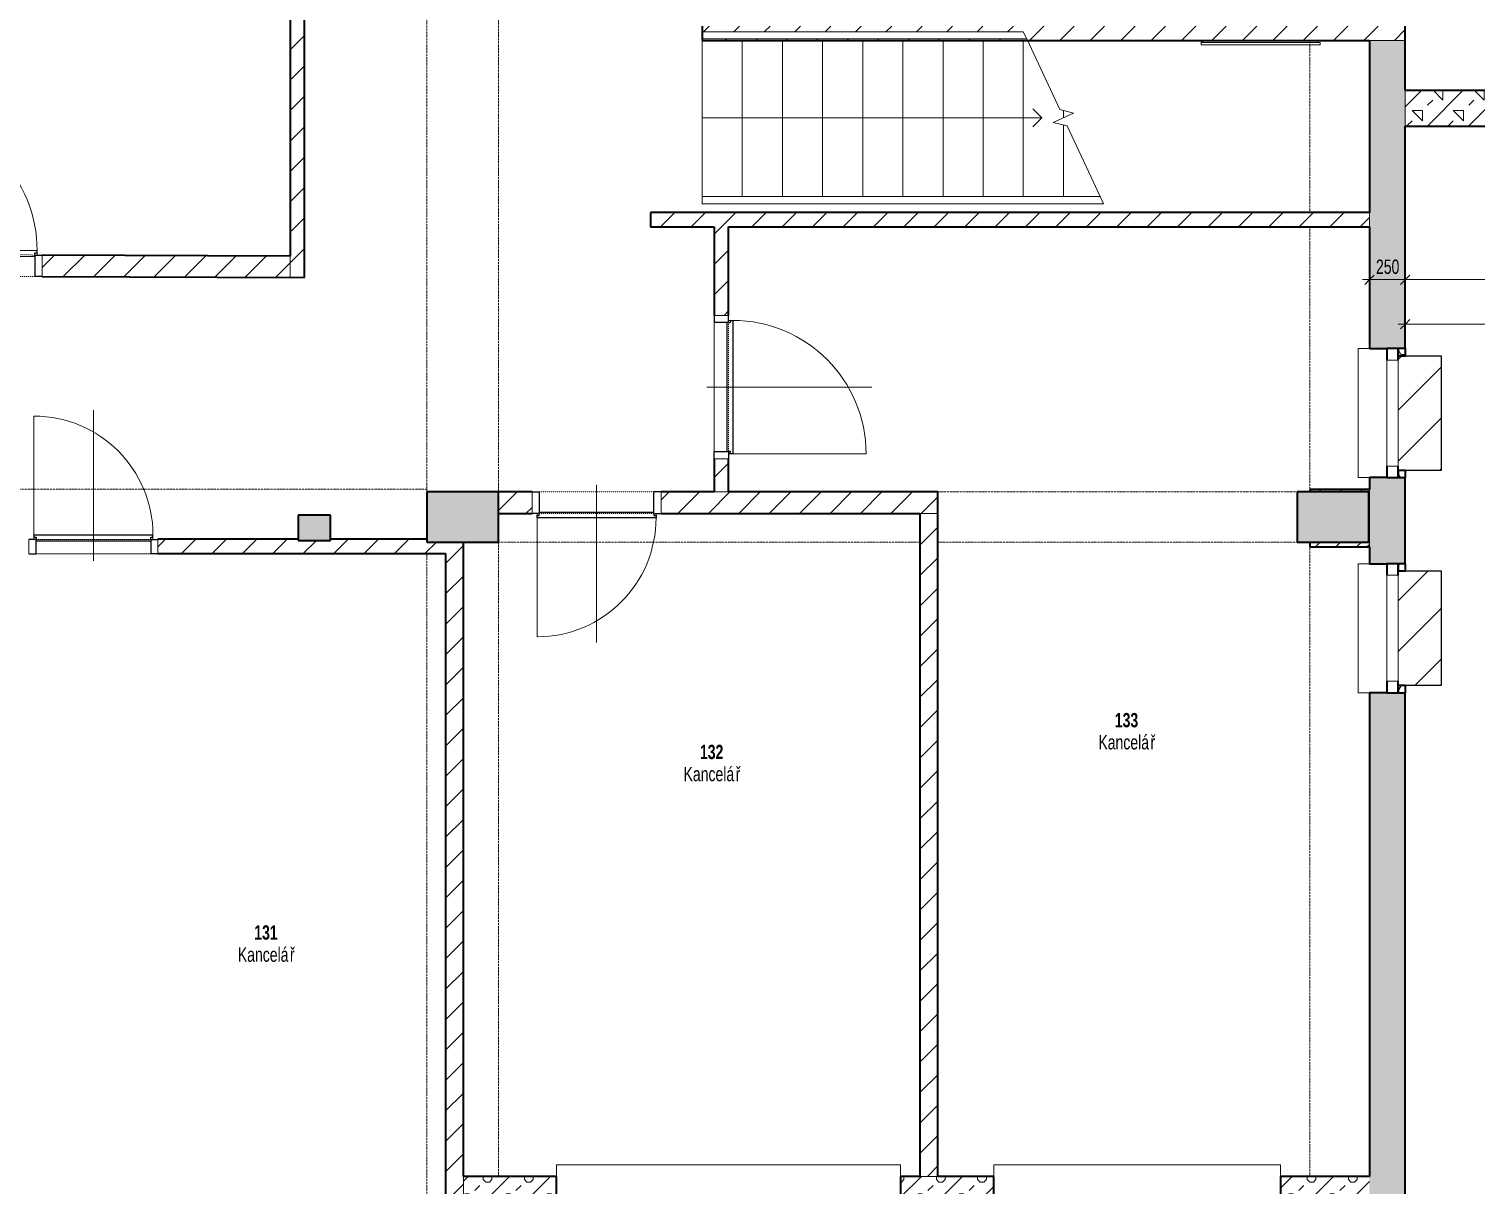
# Model space of a CAD drawing. Header units: millimetres. Extents: x -2814 to 222032, y -45352 to 20466.
# Drawn here: x 31913 to 42007, y -27217 to -19152 of the extents above; entities that cross this region are included whole.
import ezdxf

# ---------------------------------------------------------------- set-up
doc = ezdxf.new("R2010")
doc.units = ezdxf.units.MM
doc.linetypes.add('Dash dot dot', pattern=[5, 2, -1, 0, -1, 0, -1])
doc.linetypes.add('Čerchovaná se dvěma tečkami', pattern=[2.59, 1, -0.53, 0, -0.53, 0, -0.53])
for name, color, linetype, lineweight in [('A-ANNO-DIMS', 211, 'Continuous', 9), ('A-ANNO-DIMS-50', 211, 'Continuous', 9), ('A-AREA-IDEN', 2, 'Continuous', 9), ('A-DETL', 90, 'Continuous', 13), ('A-DOOR', 31, 'Continuous', 13), ('A-DOOR-FRAM', 31, 'Continuous', 25), ('A-FLOR-HRAL', 11, 'Continuous', 13), ('A-GENM', 13, 'Continuous', 13), ('A-GLAZ', 151, 'Continuous', 13), ('A-WALL', 113, 'Continuous', 13), ('A-WALL-PATT', 111, 'Continuous', 13), ('Q-SPCQ', 91, 'Continuous', 13), ('S-COLS', 52, 'Continuous', 13), ('S-STRS', 31, 'Continuous', 13), ('S-STRS-ANNO', 31, 'Continuous', 13), ('S-STRS-MBND', 31, 'Continuous', 13)]:
    doc.layers.add(name, color=color, linetype=linetype, lineweight=lineweight)
doc.styles.add('Arial_1', font='arial.ttf', dxfattribs={"width": 0.7, "height": 100})
doc.styles.add('Arial_B', font='arialbd.ttf', dxfattribs={"width": 0.7, "height": 100})
doc.dimstyles.new('Vnitřní_-_průhledné', dxfattribs={"dimscale": 304.8, "dimtxt": 102.02594, "dimasz": 0.213255, "dimexe": 0.164042, "dimexo": 0.0625, "dimgap": 0.032808, "dimtad": 1, "dimdec": 0, "dimrnd": 5, "dimzin": 0, "dimdsep": 46, "dimtxsty": 'Arial_1', "dimblk1": 'OBLIQUE', "dimblk2": 'OBLIQUE', "dimsah": 1, "dimcen": 0.09, "dimdle": 0.164042, "dimazin": 0, "dimtfac": 1, "dimtdec": 4, "dimtix": 1, "dimtmove": 0, "dimatfit": 3, "dimfxl": 0.492126, "dimfxlon": 1, "dimtvp": 1, "dimtolj": 1, "dimtzin": 0, "dimarcsym": 2})
doc.dimstyles.new('Vnitřní_-_průhledné_2', dxfattribs={"dimscale": 304.8, "dimtxt": 102.02594, "dimasz": 0.213255, "dimexe": 0.164042, "dimexo": 0.0625, "dimgap": 0.032808, "dimtad": 1, "dimdec": 0, "dimrnd": 5, "dimzin": 0, "dimdsep": 46, "dimtxsty": 'Arial_1', "dimblk1": 'OBLIQUE', "dimblk2": 'OBLIQUE', "dimsah": 1, "dimcen": 0.09, "dimdle": 0.164042, "dimazin": 0, "dimtfac": 1, "dimtdec": 4, "dimtix": 1, "dimtmove": 2, "dimatfit": 3, "dimfxl": 0.492126, "dimfxlon": 1, "dimtvp": 1, "dimtolj": 1, "dimtzin": 0, "dimarcsym": 2})
pattern_1 = [(45, (0, 0), (-106.066, 106.066), [])]

# ---------------------------------------------------------------- blocks, each defined once
blk = doc.blocks.new('DVERE_1k_oblozka - DD03_01_900x1970_koupelna-1549504-1NP_DEMOLICE A')
at = {"layer": 'A-DOOR'}
for p, q in [((0, 103), (0, -1047)), ((-500, 53), (-450, 53)), ((-500, -47), (-500, 53)), ((-450, 53), (-450, -47)), ((450, 53), (500, 53)), ((450, -47), (450, 53)), ((500, 53), (500, -47)), ((-450, -47), (-500, -47)), ((-465, -47), (-465, -1007)), ((355, -77), (-355, -77)), ((500, -47), (450, -47)), ((465, -77), (465, -47))]:
    blk.add_line(p, q, dxfattribs=at)
at = {"layer": 'A-DOOR', "linetype": 'Čerchovaná se dvěma tečkami'}
for p, q in [((-450, 53), (450, 53)), ((-450, -47), (450, -47))]:
    blk.add_line(p, q, dxfattribs=at)
at = {"layer": 'A-DOOR', "lineweight": 25}
for p, q in [((-465, -62), (-450, -62)), ((-465, -77), (-465, -62)), ((465, -77), (-465, -77)), ((-450, -37), (450, -37)), ((-450, -62), (-450, -47)), ((450, -47), (450, -62)), ((450, -62), (465, -62)), ((465, -62), (465, -77))]:
    blk.add_line(p, q, dxfattribs=at)
at = {"layer": 'A-DOOR'}
blk.add_arc((-465, -77), 930, 270, 0, dxfattribs=at)
at = {"layer": 'A-DOOR-FRAM'}
for p, q in [((-500, 53), (-450, 53)), ((-450, 53), (-450, -47)), ((450, -47), (450, 53)), ((500, 53), (450, 53)), ((-450, -47), (-500, -47)), ((450, -47), (500, -47))]:
    blk.add_line(p, q, dxfattribs=at)
blk = doc.blocks.new('DVERE_1k_oblozka - DD03_01_800x1970_koupelna-1549494-1NP_DEMOLICE A')
at = {"layer": 'A-DOOR'}
for p, q in [((0, 128), (0, -972)), ((-450, 78), (-400, 78)), ((-450, -72), (-450, 78)), ((-400, 78), (-400, -72)), ((400, 78), (450, 78)), ((400, -72), (400, 78)), ((450, 78), (450, -72)), ((-400, -72), (-450, -72)), ((-415, -72), (-415, -932)), ((450, -72), (400, -72)), ((415, -102), (415, -72)), ((305, -102), (-305, -102))]:
    blk.add_line(p, q, dxfattribs=at)
at = {"layer": 'A-DOOR', "linetype": 'Čerchovaná se dvěma tečkami'}
for p, q in [((-400, 78), (400, 78)), ((-400, -72), (400, -72))]:
    blk.add_line(p, q, dxfattribs=at)
at = {"layer": 'A-DOOR', "lineweight": 25}
for p, q in [((-415, -87), (-400, -87)), ((-415, -102), (-415, -87)), ((-400, -62), (400, -62)), ((-400, -87), (-400, -72)), ((400, -72), (400, -87)), ((400, -87), (415, -87)), ((415, -87), (415, -102)), ((415, -102), (-415, -102))]:
    blk.add_line(p, q, dxfattribs=at)
at = {"layer": 'A-DOOR'}
blk.add_arc((-415, -102), 830, 270, 0, dxfattribs=at)
at = {"layer": 'A-DOOR-FRAM'}
for p, q in [((-450, 78), (-400, 78)), ((-400, 78), (-400, -72)), ((400, -72), (400, 78)), ((450, 78), (400, 78)), ((-400, -72), (-450, -72)), ((400, -72), (450, -72))]:
    blk.add_line(p, q, dxfattribs=at)
blk = doc.blocks.new('parapet s nosem_vnitní - parapet s nosem_vnitní-1280305-1NP_DEMOLICE A')
at = {"layer": 'A-GENM'}
for p, q in [((-1200, -190), (-1200, -120)), ((-1200, -190), (-1200, -200)), ((-1200, -200), (1200, -200)), ((1200, -120), (1200, -190)), ((1200, -200), (1200, -190))]:
    blk.add_line(p, q, dxfattribs=at)
blk = doc.blocks.new('parapet s nosem_vnitní - parapet s nosem_vnitní-568559-1NP_DEMOLICE A')
at = {"layer": 'A-GENM'}
for p, q in [((-1000, -190), (-1000, -120)), ((-1000, -190), (-1000, -200)), ((-1000, -200), (1000, -200)), ((1000, -120), (1000, -190)), ((1000, -200), (1000, -190))]:
    blk.add_line(p, q, dxfattribs=at)
blk = doc.blocks.new('OKNO_1k_nadsvetlik - OKNO_1k_nadsvetlik_900 x 1850-1969447-1NP_DEMOLICE A')
at = {"layer": 'A-GLAZ'}
h = blk.add_hatch(dxfattribs=at)
h.set_pattern_fill('FP_84', color=256, style=0, pattern_type=2)
h.set_pattern_definition([(90, (-21832.27, -41388.59), (-43.3, 75), [50, -100]), (150, (-21832.27, -41338.59), (-86.601905, 0.0011), [50, -100]), (30, (-21832.27, -41338.59), (43.301905, 74.9989), [50, -100])])
h.paths.add_polyline_path([(450, 75), (450, 126), (400, 126), (400, 75)])
h.paths.add_polyline_path([(-400, 126), (-450, 126), (-450, 75), (-400, 75)])
at = {"layer": 'A-GLAZ', "lineweight": 35}
for p, q in [((-400, 126), (-450, 126)), ((-450, 126), (-450, 75)), ((-400, 75), (-400, 126)), ((400, 126), (400, 75)), ((450, 126), (400, 126)), ((450, 75), (450, 126)), ((-450, 75), (-400, 75)), ((-450, 75), (-450, -5)), ((-370, 75), (-450, 75)), ((450, 75), (370, 75)), ((400, 75), (450, 75)), ((450, -5), (450, 75)), ((-450, -5), (-370, -5)), ((370, -5), (450, -5))]:
    blk.add_line(p, q, dxfattribs=at)
at = {"layer": 'A-GLAZ'}
for p, q in [((370, 75), (-370, 75)), ((-370, 75), (-370, -5)), ((370, -5), (370, 75)), ((-370, -5), (370, -5))]:
    blk.add_line(p, q, dxfattribs=at)
blk = doc.blocks.new('parapet s nosem_vnitní - parapet s nosem_vnitní-V5-1NP_DEMOLICE A')
at = {"layer": 'A-GENM'}
for p, q in [((-450, -190), (-450, -120)), ((-450, -190), (-450, -200)), ((-450, -200), (450, -200)), ((450, -120), (450, -190)), ((450, -200), (450, -190))]:
    blk.add_line(p, q, dxfattribs=at)
blk = doc.blocks.new('parapet_ext - parapet_ext-V36-1NP_DEMOLICE A')
at = {"layer": 'Q-SPCQ'}
h = blk.add_hatch(dxfattribs=at)
h.set_pattern_fill('FP_85', color=41, style=0, pattern_type=2)
h.set_pattern_definition([(135, (-21832.27, -41463.6), (-176.7767, -176.7767), [])])
h.paths.add_polyline_path([(400, 0), (400, 300), (-400, 300), (-400, 0), (370, 0)])
at = {"layer": 'Q-SPCQ', "color": 31, "lineweight": 25}
for p, q in [((-400, 51), (-400, 300)), ((-400, 300), (400, 300)), ((400, 300), (400, 51))]:
    blk.add_line(p, q, dxfattribs=at)
blk = doc.blocks.new('OKNO_1k_nadsvetlik - OKNO_1k_nadsvetlik_900 x 1850-V37-1NP_DEMOLICE A')
at = {"layer": 'A-GLAZ'}
h = blk.add_hatch(dxfattribs=at)
h.set_pattern_fill('FP_86', color=256, style=0, pattern_type=2)
h.set_pattern_definition([(90, (-23332.27, -41388.59), (-43.3, 75), [50, -100]), (150, (-23332.27, -41338.59), (-86.601905, 0.0011), [50, -100]), (30, (-23332.27, -41338.59), (43.301905, 74.9989), [50, -100])])
h.paths.add_polyline_path([(450, 75), (450, 126), (400, 126), (400, 75)])
h.paths.add_polyline_path([(-400, 75), (-400, 126), (-450, 126), (-450, 75)])
at = {"layer": 'A-GLAZ', "lineweight": 35}
for p, q in [((-400, 126), (-450, 126)), ((-450, 126), (-450, 75)), ((-400, 75), (-400, 126)), ((400, 126), (400, 75)), ((450, 126), (400, 126)), ((450, 75), (450, 126)), ((-450, 75), (-400, 75)), ((-450, 75), (-450, -5)), ((-370, 75), (-450, 75)), ((450, 75), (370, 75)), ((400, 75), (450, 75)), ((450, -5), (450, 75)), ((-450, -5), (-370, -5)), ((370, -5), (450, -5))]:
    blk.add_line(p, q, dxfattribs=at)
at = {"layer": 'A-GLAZ'}
for p, q in [((370, 75), (-370, 75)), ((-370, 75), (-370, -5)), ((370, -5), (370, 75)), ((-370, -5), (370, -5))]:
    blk.add_line(p, q, dxfattribs=at)
blk = doc.blocks.new('parapet_ext - parapet_ext-V38-1NP_DEMOLICE A')
at = {"layer": 'Q-SPCQ'}
h = blk.add_hatch(dxfattribs=at)
h.set_pattern_fill('FP_87', color=41, style=0, pattern_type=2)
h.set_pattern_definition([(135, (-23332.27, -41463.6), (-176.7767, -176.7767), [])])
h.paths.add_polyline_path([(400, 0), (400, 300), (-400, 300), (-400, 0), (370, 0)])
at = {"layer": 'Q-SPCQ', "color": 31, "lineweight": 25}
for p, q in [((-400, 51), (-400, 300)), ((-400, 300), (400, 300)), ((400, 300), (400, 51))]:
    blk.add_line(p, q, dxfattribs=at)
blk = doc.blocks.new('DVERE_1k_oblozka - DD03_01_900x1970_koupelna-1549503-1NP_DEMOLICE A')
at = {"layer": 'A-DOOR'}
for p, q in [((-465, 72), (-465, 1032)), ((0, -128), (0, 1072)), ((355, 102), (-355, 102)), ((465, 102), (465, 72)), ((-450, 72), (-500, 72)), ((-500, 72), (-500, -78)), ((-450, -78), (-450, 72)), ((500, 72), (450, 72)), ((450, 72), (450, -78)), ((500, -78), (500, 72)), ((-500, -78), (-450, -78)), ((450, -78), (500, -78))]:
    blk.add_line(p, q, dxfattribs=at)
at = {"layer": 'A-DOOR', "lineweight": 25}
for p, q in [((465, 102), (-465, 102)), ((-465, 102), (-465, 87)), ((465, 87), (465, 102)), ((-465, 87), (-450, 87)), ((-450, 87), (-450, 72)), ((-450, 62), (450, 62)), ((450, 72), (450, 87)), ((450, 87), (465, 87))]:
    blk.add_line(p, q, dxfattribs=at)
at = {"layer": 'A-DOOR', "linetype": 'Čerchovaná se dvěma tečkami'}
for p, q in [((-450, 72), (450, 72)), ((-450, -78), (450, -78))]:
    blk.add_line(p, q, dxfattribs=at)
at = {"layer": 'A-DOOR'}
blk.add_arc((-465, 102), 930, 360, 90, dxfattribs=at)
at = {"layer": 'A-DOOR-FRAM'}
for p, q in [((-450, 72), (-500, 72)), ((-450, -78), (-450, 72)), ((450, 72), (450, -78)), ((450, 72), (500, 72)), ((-500, -78), (-450, -78)), ((500, -78), (450, -78))]:
    blk.add_line(p, q, dxfattribs=at)
blk = doc.blocks.new('DVERE_1k_oblozka - DD03_01_800x1970_koupelna-1549498-1NP_DEMOLICE A')
at = {"layer": 'A-DOOR'}
for p, q in [((0, -103), (0, 947)), ((-415, 47), (-415, 907)), ((-400, 47), (-450, 47)), ((-450, 47), (-450, -53)), ((-400, -53), (-400, 47)), ((305, 77), (-305, 77)), ((450, 47), (400, 47)), ((400, 47), (400, -53)), ((415, 77), (415, 47)), ((450, -53), (450, 47)), ((-450, -53), (-400, -53)), ((400, -53), (450, -53))]:
    blk.add_line(p, q, dxfattribs=at)
at = {"layer": 'A-DOOR', "lineweight": 25}
for p, q in [((415, 77), (-415, 77)), ((-415, 77), (-415, 62)), ((-415, 62), (-400, 62)), ((-400, 62), (-400, 47)), ((-400, 37), (400, 37)), ((400, 47), (400, 62)), ((400, 62), (415, 62)), ((415, 62), (415, 77))]:
    blk.add_line(p, q, dxfattribs=at)
at = {"layer": 'A-DOOR', "linetype": 'Čerchovaná se dvěma tečkami'}
for p, q in [((-400, 47), (400, 47)), ((-400, -53), (400, -53))]:
    blk.add_line(p, q, dxfattribs=at)
at = {"layer": 'A-DOOR'}
blk.add_arc((-415, 77), 830, 360, 90, dxfattribs=at)
at = {"layer": 'A-DOOR-FRAM'}
for p, q in [((-400, 47), (-450, 47)), ((-400, -53), (-400, 47)), ((400, 47), (400, -53)), ((400, 47), (450, 47)), ((-450, -53), (-400, -53)), ((450, -53), (400, -53))]:
    blk.add_line(p, q, dxfattribs=at)
blk = doc.blocks.new('Betonový pravoúhlý sloup - 170 x 230mm-2256506-1NP_DEMOLICE A')
at = {"layer": 'S-COLS'}
blk.add_hatch(color=9, dxfattribs=at).paths.add_polyline_path([(-87.5, -112.5), (87.5, -112.5), (87.5, 112.5), (-87.5, 112.5)])
at = {"layer": 'S-COLS', "lineweight": 35}
for p, q in [((87.5, 112.5), (-87.5, 112.5)), ((-87.5, 112.5), (-87.5, -112.5)), ((87.5, -112.5), (87.5, 112.5)), ((-87.5, -112.5), (87.5, -112.5))]:
    blk.add_line(p, q, dxfattribs=at)
blk = doc.blocks.new('DVERE_1k_oblozka - DD03_01_800x1970_koupelna-V73-1NP_DEMOLICE A')
at = {"layer": 'A-DOOR'}
for p, q in [((-415, 77), (415, 77)), ((-415, 77), (-415, 62)), ((-415, 62), (415, 62)), ((-400, 62), (-400, 47)), ((400, 47), (400, 62)), ((415, 62), (415, 77)), ((415, 77), (415, 47))]:
    blk.add_line(p, q, dxfattribs=at)
blk = doc.blocks.new('Typ horního madla - Horní madlo_Vnitřní_-1857845-1NP_DEMOLICE A')
at = {"layer": 'A-FLOR-HRAL'}
for p, q in [((36609, -19172), (36609, -19222)), ((36609, -19172), (38849, -19172)), ((38873, -19222), (38849, -19172)), ((36609, -19222), (38873, -19222))]:
    blk.add_line(p, q, dxfattribs=at)
blk = doc.blocks.new('Typ horního madla - Horní madlo_Vnitřní_-1857862-1NP_DEMOLICE A')
at = {"layer": 'A-FLOR-HRAL'}
for p, q in [((36609, -20322), (36609, -20372)), ((36609, -20322), (39385, -20322)), ((36609, -20372), (39409, -20372)), ((39409, -20372), (39385, -20322))]:
    blk.add_line(p, q, dxfattribs=at)
blk = doc.blocks.new('Betonový pravoúhlý sloup - 350 x 500mm-2256481-1NP_DEMOLICE A')
at = {"layer": 'S-COLS'}
blk.add_hatch(color=9, dxfattribs=at).paths.add_polyline_path([(-175, -250), (175, -250), (175, 250), (-175, 250)])
at = {"layer": 'S-COLS', "lineweight": 35}
for p, q in [((175, 250), (-175, 250)), ((-175, 250), (-175, -250)), ((175, -250), (175, 250)), ((-175, -250), (175, -250))]:
    blk.add_line(p, q, dxfattribs=at)
blk = doc.blocks.new('DIMBLOCK134-1NP_DEMOLICE A')
at = {"layer": 'A-ANNO-DIMS-50'}
for p, q in [((41264, -20901), (41264, -20751)), ((41514, -20901), (41514, -20751)), ((41214, -20901), (41514, -20901)), ((41264, -20901), (41264, -20951)), ((41514, -20901), (41514, -20951))]:
    blk.add_line(p, q, dxfattribs=at)
at = {"layer": 'A-ANNO-DIMS-50', "lineweight": 18}
for p, q in [((41264, -20901), (41296, -20869)), ((41514, -20901), (41546, -20869)), ((41264, -20901), (41231, -20934)), ((41514, -20901), (41481, -20934))]:
    blk.add_line(p, q, dxfattribs=at)
at = {"layer": 'A-ANNO-DIMS-50', "color": 0, "insert": (41309, -20761), "char_height": 100, "width": 192.12, "attachment_point": 1, "line_spacing_factor": 0.941778, "style": 'Arial_1'}
blk.add_mtext('250', dxfattribs=at)
blk = doc.blocks.new('_Oblique')
at = {"color": 0, "linetype": 'ByBlock', "lineweight": -2}
blk.add_line((-0.5, -0.5), (0.5, 0.5), dxfattribs=at)
blk = doc.blocks.new('DIMBLOCK135-1NP_DEMOLICE A')
at = {"layer": 'A-ANNO-DIMS-50'}
for p, q in [((41514, -20901), (41514, -20751)), ((43654, -20901), (43654, -20751)), ((41514, -20901), (43654, -20901)), ((41514, -20901), (41514, -20951)), ((43654, -20901), (43654, -20951))]:
    blk.add_line(p, q, dxfattribs=at)
at = {"layer": 'A-ANNO-DIMS-50', "lineweight": 18}
for p, q in [((41514, -20901), (41546, -20869)), ((43654, -20901), (43686, -20869)), ((41514, -20901), (41481, -20934)), ((43654, -20901), (43621, -20934))]:
    blk.add_line(p, q, dxfattribs=at)
at = {"layer": 'A-ANNO-DIMS-50', "color": 0, "insert": (42611, -20761), "char_height": 100, "width": 256.16, "attachment_point": 1, "line_spacing_factor": 0.941778, "style": 'Arial_1'}
blk.add_mtext('2140', dxfattribs=at)
blk = doc.blocks.new('DIMBLOCK222-1NP_DEMOLICE A')
at = {"layer": 'A-ANNO-DIMS-50'}
for p, q in [((41514, -21212), (41514, -21062)), ((49677, -21212), (49677, -21062)), ((41464, -21212), (49727, -21212)), ((41514, -21212), (41514, -21262)), ((49677, -21212), (49677, -21262))]:
    blk.add_line(p, q, dxfattribs=at)
at = {"layer": 'A-ANNO-DIMS-50', "lineweight": 18}
for p, q in [((41514, -21212), (41546, -21179)), ((49677, -21212), (49709, -21179)), ((41514, -21212), (41481, -21244)), ((49677, -21212), (49644, -21244))]:
    blk.add_line(p, q, dxfattribs=at)
at = {"layer": 'A-ANNO-DIMS-50', "color": 0, "insert": (45488, -21072), "char_height": 100, "width": 256.16, "attachment_point": 1, "line_spacing_factor": 0.941778, "style": 'Arial_1'}
blk.add_mtext('8165', dxfattribs=at)

msp = doc.modelspace()

# ---------------------------------------------------------------- hatches: boundary and pattern name
at = {"layer": 'A-WALL-PATT'}
h = msp.add_hatch(dxfattribs=at)
h.set_pattern_fill('FP_4', color=256, style=0, pattern_type=2)
h.set_pattern_definition(pattern_1)
h.paths.add_polyline_path([(33835.2, -20886.6), (33835.2, -17272.1), (33735.2, -17272.1), (33735.2, -20886.2)])
h = msp.add_hatch(dxfattribs=at)
h.set_pattern_fill('FP_4', color=256, style=0, pattern_type=2)
h.set_pattern_definition(pattern_1)
h.paths.add_polyline_path([(38365.7, -19232.3), (41513.6, -19232.3), (41513.6, -19132.3), (36608.6, -19132.3), (36609.1, -19232.3)])
h.paths.add_polyline_path([(38365.7, -19222.4), (36609.1, -19222.4), (36609.1, -19172.4), (38849.5, -19172.4), (38872.8, -19222.4)])
h = msp.add_hatch(dxfattribs=at)
h.set_pattern_fill('FP_24', color=256, angle=-135, style=0, pattern_type=2)
h.set_pattern_definition([(315, (41263.59, -24071.81), (143.684, 143.684), []), (270, (41330.89, -24300.76), (143.684, -143.684), [25.4, -261.968]), (315, (41330.9, -24326.16), (143.684, 143.684), [25.4, -177.8]), (1e-13, (41348.85, -24344.12), (143.684, 143.684), [25.4, -261.968]), (45, (41374.25, -24344.12), (-143.684, 143.684), [25.4, -177.8]), (270, (41392.21, -24300.76), (143.684, -143.684), [25.4, -261.968]), (315, (41374.25, -24282.8), (143.684, 143.684), [25.4, -177.8]), (1e-13, (41348.85, -24282.8), (143.684, 143.684), [25.4, -261.968]), (45, (41330.9, -24300.76), (-143.684, 143.684), [25.4, -177.8]), (315, (41415.44, -24367.34), (143.684, 143.684), [50.8, -152.4])])
h.paths.add_polyline_path([(41388.6, -29062.5), (41513.6, -29062.5), (41513.6, -23782.3), (41263.6, -23782.3), (41263.6, -28767.7), (41388.6, -28767.7)])
h.paths.add_polyline_path([(41513.6, -22882.3), (41513.6, -22282.3), (41263.6, -22282.3), (41263.6, -22882.3), (41463.6, -22882.3)])
h.paths.add_polyline_path([(41383.6, -21382.3), (41513.6, -21382.3), (41513.6, -19232.3), (41263.6, -19232.3), (41263.6, -21382.3)])
h = msp.add_hatch(dxfattribs=at)
h.set_pattern_fill('FP_16', color=256, style=0, pattern_type=2)
h.set_pattern_definition([(45, (0, 0), (-143.6841, 143.6841), []), (45, (143.68, 0), (-143.6841, 143.6841), [50.8, -152.4]), (135, (251.45, 35.92), (-143.6841, -143.6841), [101.6, -101.6]), (0, (179.6, 107.76), (143.684, 143.684), [71.842, -215.526]), (90, (251.45, 35.92), (-143.684, 143.684), [71.842, -215.526])])
h.paths.add_polyline_path([(43327.2, -19829.6), (43327.2, -19579.6), (41513.6, -19579.6), (41513.6, -19829.6), (41799.5, -19829.6)])
h.paths.add_polyline_path([(46292.5, -19829.6), (46292.5, -19579.6), (44709.5, -19579.6), (44709.5, -19829.6), (45233.3, -19829.6)])
h.paths.add_polyline_path([(50030.4, -19829.6), (49780.4, -19579.6), (47992.5, -19579.6), (47992.5, -19829.6), (49676.8, -19829.6)])
h = msp.add_hatch(dxfattribs=at)
h.set_pattern_fill('FP_4', color=256, style=0, pattern_type=2)
h.set_pattern_definition(pattern_1)
h.paths.add_polyline_path([(36742.6, -20532.3), (41263.6, -20532.3), (41263.6, -20432.3), (36248.6, -20432.3), (36248.6, -20532.3), (36692.6, -20532.3)])
h = msp.add_hatch(dxfattribs=at)
h.set_pattern_fill('FP_4', color=256, style=0, pattern_type=2)
h.set_pattern_definition(pattern_1)
h.paths.add_polyline_path([(36792.6, -22382.3), (36792.6, -22150.5), (36692.6, -22150.5), (36692.6, -22382.3), (36742.6, -22382.3)])
h.paths.add_polyline_path([(36792.6, -21150.5), (36792.6, -20532.3), (36692.6, -20532.3), (36692.6, -21150.5), (36742.6, -21150.5)])
h = msp.add_hatch(dxfattribs=at)
h.set_pattern_fill('FP_4', color=256, style=0, pattern_type=2)
h.set_pattern_definition(pattern_1)
h.paths.add_polyline_path([(33735.2, -20886.2), (33735.2, -20736.2), (32005.2, -20729.4), (32004.6, -20879.4), (32005.2, -20879.4)])
h.paths.add_polyline_path([(31004.6, -20875.4), (31005.2, -20725.4), (28114.3, -20713.9), (28113.7, -20863.9), (28114.3, -20863.9)])
h.paths.add_polyline_path([(27113.7, -20859.9), (27114.3, -20709.9), (25646.1, -20704.1), (25646.1, -20854.1)])
h = msp.add_hatch(dxfattribs=at)
h.set_pattern_fill('FP_4', color=256, style=0, pattern_type=2)
h.set_pattern_definition(pattern_1)
h.paths.add_polyline_path([(38128.3, -22532.3), (38253.3, -22532.3), (38253.3, -22382.3), (36322.6, -22382.3), (36322.6, -22532.3)])
h.paths.add_polyline_path([(35422.6, -22532.3), (35422.6, -22382.3), (35188.3, -22382.3), (35188.3, -22532.3)])
h = msp.add_hatch(dxfattribs=at)
h.set_pattern_fill('FP_31', color=256, angle=-135, style=0, pattern_type=2)
h.set_pattern_definition([(45, (0, 0), (-179.6051, 179.6051), []), (45, (71.84, 6e-12), (-179.6051, 179.6051), []), (45, (215.53, 2e-11), (-107.7631, 251.4472), [101.6, -50.8, 1.676, -49.124])])
h.paths.add_polyline_path([(41259, -22765.8), (41263.6, -22765.8), (41263.6, -22365.8), (40848.6, -22365.8), (40848.6, -22382.3), (41259, -22382.3), (41259, -22732.3), (40848.6, -22732.3), (40848.6, -22765.8), (40941, -22765.8)])
h = msp.add_hatch(dxfattribs=at)
h.set_pattern_fill('FP_4', color=256, style=0, pattern_type=2)
h.set_pattern_definition(pattern_1)
h.paths.add_polyline_path([(38253.3, -27156.7), (38253.3, -22532.3), (38128.3, -22532.3), (38128.3, -27156.7)])
h = msp.add_hatch(dxfattribs=at)
h.set_pattern_fill('FP_4', color=256, style=0, pattern_type=2)
h.set_pattern_definition(pattern_1)
h.paths.add_polyline_path([(26046.5, -22812.5), (27116.5, -22812.5), (27116.5, -22712.5), (24396.5, -22712.5), (24396.5, -22812.5), (24630.6, -22812.5)])
h.paths.add_polyline_path([(34688.3, -22812.5), (34818.3, -22812.5), (34818.3, -22732.3), (34688.3, -22732.3), (34688.3, -22712.5), (34015.8, -22712.5), (34015.8, -22719.8), (33790.8, -22719.8), (33790.8, -22712.5), (32813.3, -22712.5), (32813.3, -22812.5), (34015.8, -22812.5)])
h.paths.add_polyline_path([(29543.3, -22812.5), (29543.3, -22712.5), (28016.5, -22712.5), (28016.5, -22812.5), (29279, -22812.5)])
h.paths.add_polyline_path([(31498.2, -22812.5), (31913.3, -22812.5), (31913.3, -22712.5), (30443.3, -22712.5), (30443.3, -22812.5), (30543.3, -22812.5)])
h.paths.add_polyline_path([(23496.5, -22812.5), (23496.5, -22712.5), (23352.5, -22712.5), (23352.5, -22812.5)])
h = msp.add_hatch(dxfattribs=at)
h.set_pattern_fill('FP_4', color=256, style=0, pattern_type=2)
h.set_pattern_definition(pattern_1)
h.paths.add_polyline_path([(34818.3, -27614.7), (34943.3, -27614.7), (34943.3, -22732.3), (34818.3, -22732.3), (34818.3, -27490.4)])
h = msp.add_hatch(dxfattribs=at)
h.set_pattern_fill('FP_32', color=256, angle=-135, style=0, pattern_type=2)
h.set_pattern_definition([(45, (38175.28, -27406.74), (-143.684, 143.684), []), (2e-13, (38404.23, -27339.43), (143.684, 143.684), [25.4, -261.968]), (45, (38429.63, -27339.43), (-143.684, 143.684), [25.4, -177.8]), (90, (38447.59, -27321.47), (-143.684, 143.684), [25.4, -261.968]), (135, (38447.59, -27296.07), (-143.684, -143.684), [25.4, -177.8]), (2e-13, (38404.23, -27278.11), (143.684, 143.684), [25.4, -261.968]), (45, (38386.27, -27296.07), (-143.684, 143.684), [25.4, -177.8]), (90, (38386.27, -27321.47), (-143.684, 143.684), [25.4, -261.968]), (135, (38404.23, -27339.43), (-143.684, -143.684), [25.4, -177.8]), (45, (38470.8, -27254.9), (-143.684, 143.684), [50.8, -152.4])])
h.paths.add_polyline_path([(37993.3, -27406.7), (38643.3, -27406.7), (38643.3, -27156.7), (37993.3, -27156.7)])
h.paths.add_polyline_path([(35593.3, -27406.7), (35593.3, -27156.7), (34943.3, -27156.7), (34943.3, -27406.7), (35193.3, -27406.7)])
h.paths.add_polyline_path([(41263.6, -27406.7), (41263.6, -27156.7), (40643.3, -27156.7), (40643.3, -27406.7)])

# ---------------------------------------------------------------- linework, layer by layer
at = {"layer": 'A-DETL', "linetype": 'Dash dot dot'}
for p, q in [((34688.3, -22382.3), (34688.3, -17934.7)), ((35188.3, -22382.3), (35188.3, -17972.1)), ((40848.6, -20432.3), (40848.6, -19232.3)), ((40848.6, -22365.8), (40848.6, -20532.3)), ((29279, -22362.5), (34688.3, -22362.5)), ((29279, -22362.5), (34688.3, -22362.5)), ((40763.6, -22382.3), (38253.3, -22382.3)), ((35188.3, -22732.3), (35188.3, -27156.7)), ((38128.3, -22732.3), (35188.3, -22732.3)), ((40759, -22732.3), (38253.3, -22732.3)), ((40848.6, -22765.8), (40848.6, -27156.7)), ((34688.3, -22812.5), (34688.3, -28417.5))]:
    msp.add_line(p, q, dxfattribs=at)
at = {"layer": 'A-WALL', "lineweight": 35}
for p, q in [((33735.2, -17272.1), (33735.2, -20736.2)), ((33835.2, -20886.6), (33835.2, -17272.1)), ((36608.6, -19132.3), (36608.6, -19232.3)), ((41513.6, -19579.6), (41513.6, -19132.3)), ((36608.6, -19232.3), (41263.6, -19232.3)), ((41263.6, -19232.3), (41263.6, -20432.3)), ((41513.6, -19579.6), (43603.6, -19579.6)), ((41513.6, -19829.6), (43603.6, -19829.6)), ((41513.6, -21382.3), (41513.6, -19829.6)), ((41263.6, -20432.3), (36248.6, -20432.3)), ((36248.6, -20432.3), (36248.6, -20532.3)), ((36248.6, -20532.3), (36692.6, -20532.3)), ((36692.6, -20532.3), (36692.6, -21150.5)), ((36792.6, -21150.5), (36792.6, -20532.3)), ((36792.6, -20532.3), (41263.6, -20532.3)), ((41263.6, -20532.3), (41263.6, -21382.3)), ((33735.2, -20736.2), (32005.2, -20729.4)), ((32004.6, -20879.4), (33835.2, -20886.6)), ((41263.6, -21382.3), (41383.6, -21382.3)), ((36692.6, -22150.5), (36692.6, -22382.3)), ((36792.6, -22382.3), (36792.6, -22150.5)), ((41263.6, -22282.3), (41263.6, -22365.8)), ((41383.6, -22282.3), (41263.6, -22282.3)), ((41513.6, -22882.3), (41513.6, -22282.3)), ((35422.6, -22382.3), (35188.3, -22382.3)), ((36692.6, -22382.3), (36322.6, -22382.3)), ((38253.3, -22382.3), (36792.6, -22382.3)), ((38253.3, -27156.7), (38253.3, -22382.3)), ((41263.6, -22365.8), (40848.6, -22365.8)), ((40848.6, -22365.8), (40848.6, -22382.3)), ((35188.3, -22532.3), (35422.6, -22532.3)), ((36322.6, -22532.3), (38128.3, -22532.3)), ((38128.3, -22532.3), (38128.3, -27156.7)), ((33790.8, -22712.5), (32813.3, -22712.5)), ((34688.3, -22712.5), (34015.8, -22712.5)), ((34943.3, -27156.7), (34943.3, -22732.3)), ((40848.6, -22732.3), (40848.6, -22765.8)), ((40848.6, -22765.8), (41263.6, -22765.8)), ((41263.6, -22765.8), (41263.6, -22882.3)), ((32813.3, -22812.5), (34818.3, -22812.5)), ((34818.3, -22812.5), (34818.3, -27614.7)), ((41263.6, -22882.3), (41383.6, -22882.3)), ((41263.6, -23782.3), (41263.6, -27156.7)), ((41383.6, -23782.3), (41263.6, -23782.3)), ((41513.6, -29062.5), (41513.6, -23782.3)), ((35593.3, -27156.7), (34943.3, -27156.7)), ((35593.3, -27406.7), (35593.3, -27156.7)), ((38128.3, -27156.7), (37993.3, -27156.7)), ((37993.3, -27156.7), (37993.3, -27406.7)), ((38643.3, -27156.7), (38253.3, -27156.7)), ((38643.3, -27406.7), (38643.3, -27156.7)), ((41263.6, -27156.7), (40643.3, -27156.7)), ((40643.3, -27156.7), (40643.3, -27406.7))]:
    msp.add_line(p, q, dxfattribs=at)
at = {"layer": 'A-WALL'}
for p, q in [((41513.6, -19232.3), (41263.6, -19232.3)), ((41513.6, -19829.6), (41513.6, -19579.6)), ((41263.6, -20532.3), (41263.6, -20432.3)), ((33735.2, -20886.2), (33735.2, -20736.2)), ((36692.6, -22100.5), (36692.6, -21200.5)), ((36692.6, -22382.3), (36792.6, -22382.3)), ((41263.6, -22765.8), (41263.6, -22365.8)), ((38253.3, -22532.3), (38128.3, -22532.3)), ((34943.3, -27156.7), (34943.3, -27406.7)), ((38128.3, -27156.7), (38253.3, -27156.7))]:
    msp.add_line(p, q, dxfattribs=at)
at = {"layer": 'S-STRS'}
for p, q in [((36609.1, -19232.3), (36609.1, -20321.6)), ((36609.1, -19232.3), (36609.1, -20321.6)), ((36889.1, -19232.3), (36889.1, -20321.6)), ((36889.1, -19232.3), (36889.1, -20321.6)), ((37169.1, -19232.3), (37169.1, -20321.6)), ((37169.1, -19232.3), (37169.1, -20321.6)), ((37449.1, -19232.3), (37449.1, -20321.6)), ((37449.1, -19232.3), (37449.1, -20321.6)), ((37729.1, -19232.3), (37729.1, -20321.6)), ((37729.1, -19232.3), (37729.1, -20321.6)), ((38009.1, -19232.3), (38009.1, -20321.6)), ((38009.1, -19232.3), (38009.1, -20321.6)), ((38289.1, -19232.3), (38289.1, -20321.6)), ((38289.1, -19232.3), (38289.1, -20321.6)), ((38569.1, -19232.3), (38569.1, -20321.6)), ((38569.1, -19232.3), (38569.1, -20321.6)), ((38849.1, -19232.3), (38849.1, -20321.6)), ((38849.1, -19232.3), (38849.1, -20321.6)), ((39129.1, -19721.8), (39129.1, -19772)), ((39129.1, -19721.8), (39129.1, -19772)), ((39129.1, -19822.2), (39129.1, -20321.6)), ((39129.1, -19822.2), (39129.1, -20321.6)), ((36609.1, -20372), (36889.1, -20372)), ((36889.1, -20372), (37169.1, -20372)), ((37169.1, -20372), (37449.1, -20372)), ((37449.1, -20372), (37729.1, -20372)), ((37729.1, -20372), (38009.1, -20372)), ((38009.1, -20372), (38289.1, -20372)), ((38289.1, -20372), (38569.1, -20372)), ((38569.1, -20372), (38849.1, -20372)), ((38849.1, -20372), (39129.1, -20372)), ((39129.1, -20372), (39408.9, -20372))]:
    msp.add_line(p, q, dxfattribs=at)
at = {"layer": 'S-STRS-ANNO'}
for p, q in [((36609.1, -19772), (36889.1, -19772)), ((36889.1, -19772), (37169.1, -19772)), ((37169.1, -19772), (37449.1, -19772)), ((37449.1, -19772), (37729.1, -19772)), ((37729.1, -19772), (38009.1, -19772)), ((38009.1, -19772), (38289.1, -19772)), ((38289.1, -19772), (38569.1, -19772)), ((38569.1, -19772), (38849.1, -19772)), ((38849.1, -19772), (38979.1, -19772)), ((38979.1, -19772), (38916.6, -19709.5)), ((38979.1, -19772), (38916.6, -19834.5))]:
    msp.add_line(p, q, dxfattribs=at)
at = {"layer": 'S-STRS-MBND'}
for p, q in [((39102.7, -19715.3), (38872.8, -19222.4)), ((39058.3, -19805), (39199.9, -19739)), ((39199.9, -19739), (39102.7, -19715.3)), ((39155.5, -19828.6), (39058.3, -19805)), ((39385.4, -20321.6), (39155.5, -19828.6))]:
    msp.add_line(p, q, dxfattribs=at)

# ---------------------------------------------------------------- block references
at = {"layer": 'A-DOOR'}
for name, p, rotation in [('DVERE_1k_oblozka - DD03_01_800x1970_koupelna-V73-1NP_DEMOLICE A', (40503.6, -19185.1), 180), ('DVERE_1k_oblozka - DD03_01_900x1970_koupelna-1549503-1NP_DEMOLICE A', (31504.9, -20799.5), 359.7724506317132), ('DVERE_1k_oblozka - DD03_01_900x1970_koupelna-1549504-1NP_DEMOLICE A', (36745.4, -21650.5), 90)]:
    msp.add_blockref(name, p, dxfattribs=dict(at, rotation=rotation))
for name, p in [('DVERE_1k_oblozka - DD03_01_800x1970_koupelna-1549498-1NP_DEMOLICE A', (32363.3, -22759.7)), ('DVERE_1k_oblozka - DD03_01_800x1970_koupelna-1549494-1NP_DEMOLICE A', (35872.6, -22460.1))]:
    msp.add_blockref(name, p, dxfattribs=at)
at = {"layer": 'A-FLOR-HRAL'}
for name in ['Typ horního madla - Horní madlo_Vnitřní_-1857845-1NP_DEMOLICE A', 'Typ horního madla - Horní madlo_Vnitřní_-1857862-1NP_DEMOLICE A']:
    msp.add_blockref(name, (0, 0), dxfattribs=at)
at = {"layer": 'A-GENM'}
for name, p, rotation in [('parapet s nosem_vnitní - parapet s nosem_vnitní-V5-1NP_DEMOLICE A', (41383.6, -21832.3), 269.9999999999999), ('parapet s nosem_vnitní - parapet s nosem_vnitní-V5-1NP_DEMOLICE A', (41383.6, -23332.3), 269.9999999999999), ('parapet s nosem_vnitní - parapet s nosem_vnitní-1280305-1NP_DEMOLICE A', (36793.3, -27276.7), 180), ('parapet s nosem_vnitní - parapet s nosem_vnitní-568559-1NP_DEMOLICE A', (39643.3, -27276.7), 180)]:
    msp.add_blockref(name, p, dxfattribs=dict(at, rotation=rotation))
at = {"layer": 'A-GLAZ', "rotation": 269.9999999999999}
for name, p in [('OKNO_1k_nadsvetlik - OKNO_1k_nadsvetlik_900 x 1850-1969447-1NP_DEMOLICE A', (41388.6, -21832.3)), ('OKNO_1k_nadsvetlik - OKNO_1k_nadsvetlik_900 x 1850-V37-1NP_DEMOLICE A', (41388.6, -23332.3))]:
    msp.add_blockref(name, p, dxfattribs=at)
at = {"layer": 'Q-SPCQ', "color": 31, "lineweight": 25, "rotation": 269.9999999999999}
for name, p in [('parapet_ext - parapet_ext-V36-1NP_DEMOLICE A', (41463.6, -21832.3)), ('parapet_ext - parapet_ext-V38-1NP_DEMOLICE A', (41463.6, -23332.3))]:
    msp.add_blockref(name, p, dxfattribs=at)
at = {"layer": 'S-COLS'}
for name, p, rotation in [('Betonový pravoúhlý sloup - 350 x 500mm-2256481-1NP_DEMOLICE A', (34938.3, -22557.3), 89.9999999999999), ('Betonový pravoúhlý sloup - 350 x 500mm-2256481-1NP_DEMOLICE A', (41009, -22557.3), 89.9999999999999), ('Betonový pravoúhlý sloup - 170 x 230mm-2256506-1NP_DEMOLICE A', (33903.3, -22632.3), 269.9999999999997)]:
    msp.add_blockref(name, p, dxfattribs=dict(at, rotation=rotation))

# ---------------------------------------------------------------- texts
at = {"layer": 'A-AREA-IDEN', "lineweight": 18, "char_height": 100, "attachment_point": 1}
for s, insert, width, style in [('133', (39487.3, -23923.8), 202.025, 'Arial_B'), ('Kancelá', (39372.7, -24077.9), 440.527, 'Arial_1'), ('\\fArial|b0|i0|c238|p34|;\\W.7;ř', (39736.1, -24077.9), 39.283, 'Arial_1'), ('132', (36593.7, -24145.5), 202.025, 'Arial_B'), ('Kancelá', (36479.1, -24299.6), 440.527, 'Arial_1'), ('\\fArial|b0|i0|c238|p34|;\\W.7;ř', (36842.6, -24299.6), 39.283, 'Arial_1'), ('131', (33485, -25405), 202.025, 'Arial_B'), ('Kancelá', (33370.3, -25559.2), 440.527, 'Arial_1'), ('\\fArial|b0|i0|c238|p34|;\\W.7;ř', (33733.8, -25559.2), 39.283, 'Arial_1')]:
    msp.add_mtext(s, dxfattribs=dict(at, insert=insert, width=width, style=style))

# ---------------------------------------------------------------- dimensions: what is measured, and where the dimension line sits
at = {"layer": 'A-ANNO-DIMS'}
for base, p1, p2, override, picture, middle in [((41513.6, -20901), (41263.6, -20751), (41513.6, -20751), {"dimpost": '<>', "dimfxl": 250}, 'DIMBLOCK134-1NP_DEMOLICE A', (41388.6, -20840)), ((49676.8, -21211.6), (41513.6, -21061.6), (49676.8, -21061.6), {"dimpost": '<>', "dimfxl": 8163.241295}, 'DIMBLOCK222-1NP_DEMOLICE A', (45595.2, -21150.5))]:
    dim = msp.add_linear_dim(base=base, p1=p1, p2=p2, dimstyle='Vnitřní_-_průhledné', override=override, dxfattribs=at)
    dim.commit()
    dim.dimension.update_dxf_attribs({"geometry": picture, "text_midpoint": middle})
dim = msp.add_linear_dim(base=(43653.6, -20901), p1=(41513.6, -20751), p2=(43653.6, -20751), dimstyle='Vnitřní_-_průhledné_2', override={"dimpost": '<>', "dimfxl": 2140}, dxfattribs=at)
dim.commit()
dim.dimension.update_dxf_attribs({"geometry": 'DIMBLOCK135-1NP_DEMOLICE A', "text_midpoint": (42739.4, -20827.9), "dimtype": 160})

doc.saveas('drawing.dxf')
